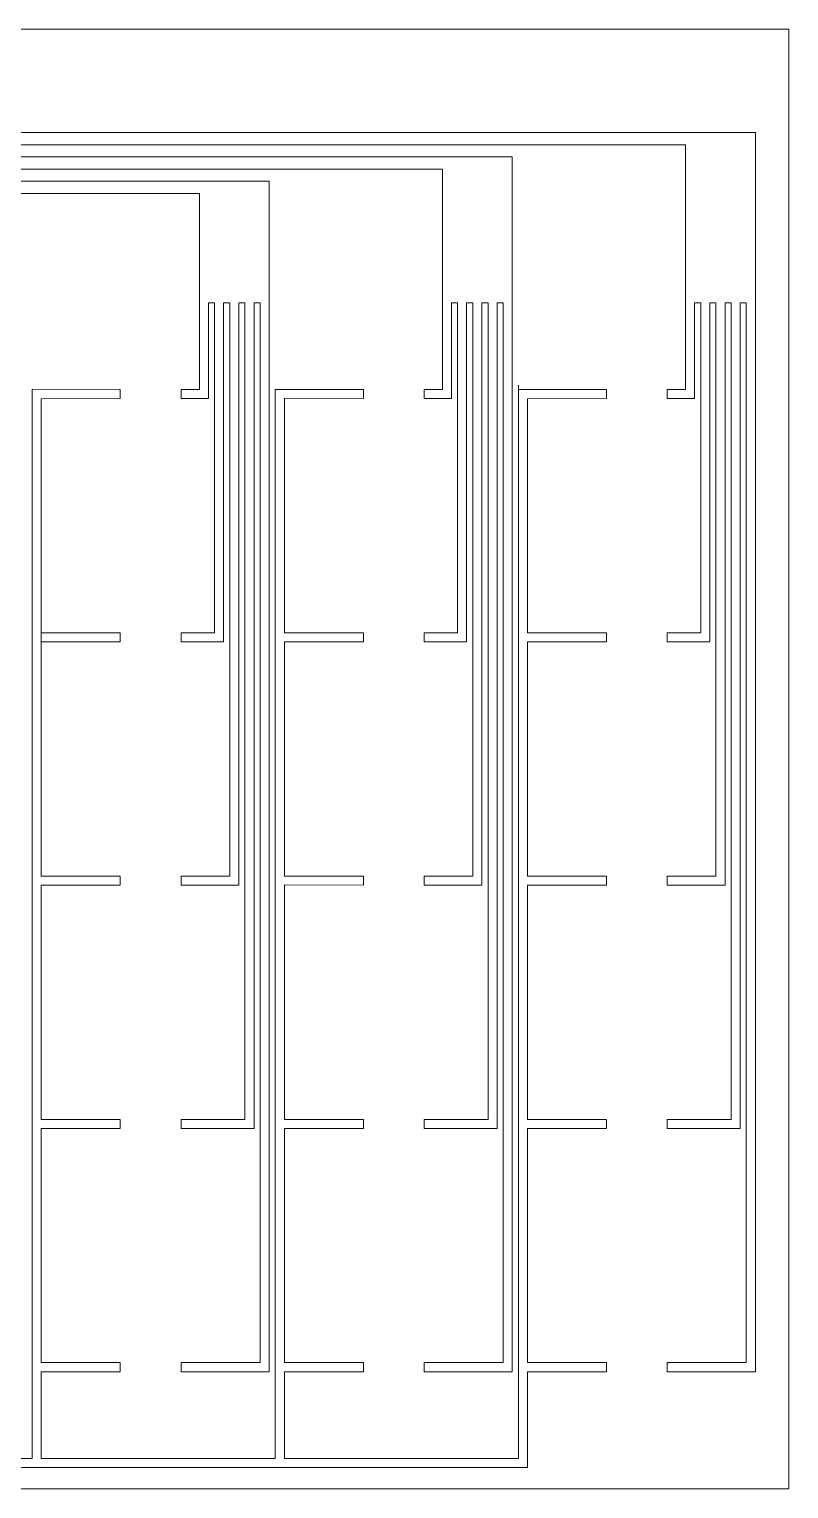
# Model space of a CAD drawing. Header units: centimetres. Extents: x -16.5 to 16.5, y -12 to 12.
# Drawn here: x 4 to 16.5, y -12 to 12 of the extents above; entities that cross this region are included whole.
import ezdxf

# ---------------------------------------------------------------- set-up
doc = ezdxf.new("R2010")
doc.units = ezdxf.units.CM
doc.header["$MEASUREMENT"] = 0

msp = doc.modelspace()

# ---------------------------------------------------------------- linework, layer by layer
at = {"color": 142, "lineweight": 9}
for points in [[(16.5, 12), (16.5, 12), (-16.5, 12), (-16.5, 12)], [(16.5, -12), (16.5, -12), (16.5, 12), (16.5, 12)], [(-16.5, -12), (-16.5, -12), (16.5, -12), (16.5, -12)]]:
    msp.add_open_spline(points, degree=3, dxfattribs=at)
at = {"color": 240, "lineweight": 9}
for points in [[(15.95, 10.3), (15.95, 10.3), (-16.5, 10.3), (-16.5, 10.3)], [(14.8, 10.1), (14.8, 10.1), (-16.5, 10.1), (-16.5, 10.1)], [(14.8, 7.5), (14.8, 7.5), (14.8, 10.1), (14.8, 10.1)], [(15.95, 7.5), (15.95, 7.5), (15.95, 10.3), (15.95, 10.3)], [(11.95, 9.9), (11.95, 9.9), (-16.5, 9.9), (-16.5, 9.9)], [(11.95, 7.5), (11.95, 7.5), (11.95, 9.9), (11.95, 9.9)], [(10.8, 9.7), (10.8, 9.7), (-16.5, 9.7), (-16.5, 9.7)], [(10.8, 7.5), (10.8, 7.5), (10.8, 9.7), (10.8, 9.7)], [(7.95, 9.5), (7.95, 9.5), (-16.5, 9.5), (-16.5, 9.5)], [(7.95, 7.5), (7.95, 7.5), (7.95, 9.5), (7.95, 9.5)], [(6.8, 9.3), (6.8, 9.3), (-16.5, 9.3), (-16.5, 9.3)], [(6.8, 7.5), (6.8, 7.5), (6.8, 9.3), (6.8, 9.3)], [(6.8, 6.075), (6.8, 6.075), (6.8, 7.5), (6.8, 7.5)], [(6.95, 5.925), (6.95, 5.925), (6.95, 7.5), (6.95, 7.5)], [(6.95, 7.5), (6.95, 7.5), (7.05, 7.5), (7.05, 7.5)], [(7.05, 2.075), (7.05, 2.075), (7.05, 7.5), (7.05, 7.5)], [(7.19777, 7.5), (7.19777, 7.5), (7.3, 7.5), (7.3, 7.5)], [(7.19777, 1.925), (7.19777, 1.925), (7.19777, 7.5), (7.19777, 7.5)], [(7.3, 1.925), (7.3, 1.925), (7.3, 7.5), (7.3, 7.5)], [(7.45, 7.5), (7.45, 7.5), (7.55, 7.5), (7.55, 7.5)], [(7.45, -2.075), (7.45, -2.075), (7.45, 7.5), (7.45, 7.5)], [(7.55, -5.925), (7.55, -5.925), (7.55, 7.5), (7.55, 7.5)], [(7.7, 7.5), (7.7, 7.5), (7.8, 7.5), (7.8, 7.5)], [(7.7, 7.5), (7.7, 7.5), (7.7, -6.075), (7.7, -6.075)], [(7.8, 7.5), (7.8, 7.5), (7.8, -9.925), (7.8, -9.925)], [(7.95, -10.075), (7.95, -10.075), (7.95, 7.5), (7.95, 7.5)], [(10.8, 6.075), (10.8, 6.075), (10.8, 7.5), (10.8, 7.5)], [(10.95, 5.925), (10.95, 5.925), (10.95, 7.5), (10.95, 7.5)], [(10.95, 7.5), (10.95, 7.5), (11.05, 7.5), (11.05, 7.5)], [(11.05, 2.075), (11.05, 2.075), (11.05, 7.5), (11.05, 7.5)], [(11.19777, 7.5), (11.19777, 7.5), (11.3, 7.5), (11.3, 7.5)], [(11.19777, 1.925), (11.19777, 1.925), (11.19777, 7.5), (11.19777, 7.5)], [(11.3, 1.925), (11.3, 1.925), (11.3, 7.5), (11.3, 7.5)], [(11.45, 7.5), (11.45, 7.5), (11.55, 7.5), (11.55, 7.5)], [(11.45, -2.075), (11.45, -2.075), (11.45, 7.5), (11.45, 7.5)], [(11.55, -5.925), (11.55, -5.925), (11.55, 7.5), (11.55, 7.5)], [(11.7, 7.5), (11.7, 7.5), (11.8, 7.5), (11.8, 7.5)], [(11.7, 7.5), (11.7, 7.5), (11.7, -6.075), (11.7, -6.075)], [(11.8, 7.5), (11.8, 7.5), (11.8, -9.925), (11.8, -9.925)], [(11.95, -10.075), (11.95, -10.075), (11.95, 7.5), (11.95, 7.5)], [(14.8, 6.075), (14.8, 6.075), (14.8, 7.5), (14.8, 7.5)], [(14.95, 5.925), (14.95, 5.925), (14.95, 7.5), (14.95, 7.5)], [(14.95, 7.5), (14.95, 7.5), (15.05, 7.5), (15.05, 7.5)], [(15.05, 2.075), (15.05, 2.075), (15.05, 7.5), (15.05, 7.5)], [(15.19777, 7.5), (15.19777, 7.5), (15.3, 7.5), (15.3, 7.5)], [(15.19777, 1.925), (15.19777, 1.925), (15.19777, 7.5), (15.19777, 7.5)], [(15.3, 1.925), (15.3, 1.925), (15.3, 7.5), (15.3, 7.5)], [(15.45, 7.5), (15.45, 7.5), (15.55, 7.5), (15.55, 7.5)], [(15.45, -2.075), (15.45, -2.075), (15.45, 7.5), (15.45, 7.5)], [(15.55, -5.925), (15.55, -5.925), (15.55, 7.5), (15.55, 7.5)], [(15.7, 7.5), (15.7, 7.5), (15.7, -6.075), (15.7, -6.075)], [(15.7, 7.5), (15.7, 7.5), (15.8, 7.5), (15.8, 7.5)], [(15.8, 7.5), (15.8, 7.5), (15.8, -9.925), (15.8, -9.925)], [(15.95, -10.075), (15.95, -10.075), (15.95, 7.5), (15.95, 7.5)], [(4.05, 6.07975), (4.05, 6.07975), (5.5, 6.075), (5.5, 6.075)], [(4.05, -9.925), (4.05, -9.925), (4.05, 6.07975), (4.05, 6.07975)], [(5.5, 6), (5.5, 6), (5.5, 6.075), (5.5, 6.075)], [(5.5, 6), (5.5, 6), (5.5, 5.925), (5.5, 5.925)], [(6.5, 6.075), (6.5, 6.075), (6.8, 6.075), (6.8, 6.075)], [(6.5, 6), (6.5, 6), (6.5, 6.075), (6.5, 6.075)], [(6.5, 6), (6.5, 6), (6.5, 5.925), (6.5, 5.925)], [(8.2, 6.075), (8.2, 6.075), (8.05, 6.075), (8.05, 6.075)], [(8.05, 6.075), (8.05, 6.075), (8.05, -9.925), (8.05, -9.925)], [(8.2, 6.075), (8.2, 6.075), (9.5, 6.075), (9.5, 6.075)], [(9.5, 6), (9.5, 6), (9.5, 6.075), (9.5, 6.075)], [(9.5, 6), (9.5, 6), (9.5, 5.925), (9.5, 5.925)], [(10.5, 6), (10.5, 6), (10.5, 6.075), (10.5, 6.075)], [(10.5, 6.075), (10.5, 6.075), (10.8, 6.075), (10.8, 6.075)], [(10.5, 6), (10.5, 6), (10.5, 5.925), (10.5, 5.925)], [(12.05, -9.925), (12.05, -9.925), (12.05, 6.14514), (12.05, 6.14514)], [(12.2, 6.075), (12.2, 6.075), (12.05, 6.075), (12.05, 6.075)], [(13.5, 6.075), (13.5, 6.075), (12.2, 6.075), (12.2, 6.075)], [(13.5, 6), (13.5, 6), (13.5, 6.075), (13.5, 6.075)], [(13.5, 6), (13.5, 6), (13.5, 5.925), (13.5, 5.925)], [(14.5, 6), (14.5, 6), (14.5, 6.075), (14.5, 6.075)], [(14.5, 6.075), (14.5, 6.075), (14.8, 6.075), (14.8, 6.075)], [(14.5, 6), (14.5, 6), (14.5, 5.925), (14.5, 5.925)], [(4.2, 5.92195), (4.2, 5.92195), (5.5, 5.925), (5.5, 5.925)], [(4.2, 5.92195), (4.2, 5.92195), (4.2, 2.075), (4.2, 2.075)], [(6.5, 5.925), (6.5, 5.925), (6.95, 5.925), (6.95, 5.925)], [(8.2, 5.93411), (8.2, 5.93411), (9.5, 5.925), (9.5, 5.925)], [(8.2, 2.075), (8.2, 2.075), (8.2, 5.93411), (8.2, 5.93411)], [(10.5, 5.925), (10.5, 5.925), (10.95, 5.925), (10.95, 5.925)], [(12.2, 5.92074), (12.2, 5.92074), (13.5, 5.925), (13.5, 5.925)], [(12.2, 5.92074), (12.2, 5.92074), (12.2, 2.075), (12.2, 2.075)], [(14.5, 5.925), (14.5, 5.925), (14.95, 5.925), (14.95, 5.925)], [(4.2, 2.075), (4.2, 2.075), (4.2, -1.925), (4.2, -1.925)], [(5.5, 2.075), (5.5, 2.075), (4.2, 2.075), (4.2, 2.075)], [(5.5, 1.925), (5.5, 1.925), (4.2, 1.925), (4.2, 1.925)], [(5.5, 2), (5.5, 2), (5.5, 2.075), (5.5, 2.075)], [(5.5, 2), (5.5, 2), (5.5, 1.925), (5.5, 1.925)], [(6.5, 2.075), (6.5, 2.075), (6.8, 2.075), (6.8, 2.075)], [(6.5, 2), (6.5, 2), (6.5, 2.075), (6.5, 2.075)], [(6.5, 2), (6.5, 2), (6.5, 1.925), (6.5, 1.925)], [(6.5, 1.925), (6.5, 1.925), (6.95, 1.925), (6.95, 1.925)], [(6.8, 2.075), (6.8, 2.075), (7.05, 2.075), (7.05, 2.075)], [(6.95, 1.925), (6.95, 1.925), (7.04777, 1.925), (7.04777, 1.925)], [(7.04777, 1.925), (7.04777, 1.925), (7.19777, 1.925), (7.19777, 1.925)], [(7.3, 1.925), (7.3, 1.925), (7.3, -1.9), (7.3, -1.9)], [(9.50026, 2.075), (9.50026, 2.075), (8.2, 2.075), (8.2, 2.075)], [(9.50026, 1.92392), (9.50026, 1.92392), (8.2, 1.92392), (8.2, 1.92392)], [(8.2, -1.925), (8.2, -1.925), (8.2, 1.92392), (8.2, 1.92392)], [(9.5, 2), (9.5, 2), (9.50026, 2.075), (9.50026, 2.075)], [(9.50026, 2.075), (9.50026, 2.075), (9.50026, 1.92392), (9.50026, 1.92392)], [(10.5, 2), (10.5, 2), (10.5, 2.075), (10.5, 2.075)], [(10.5, 2.075), (10.5, 2.075), (10.8, 2.075), (10.8, 2.075)], [(10.5, 2), (10.5, 2), (10.5, 1.925), (10.5, 1.925)], [(10.5, 1.925), (10.5, 1.925), (10.95, 1.925), (10.95, 1.925)], [(10.8, 2.075), (10.8, 2.075), (11.05, 2.075), (11.05, 2.075)], [(10.95, 1.925), (10.95, 1.925), (11.04777, 1.925), (11.04777, 1.925)], [(11.04777, 1.925), (11.04777, 1.925), (11.19777, 1.925), (11.19777, 1.925)], [(11.3, 1.925), (11.3, 1.925), (11.3, -1.9), (11.3, -1.9)], [(13.5, 2.075), (13.5, 2.075), (12.2, 2.075), (12.2, 2.075)], [(12.2, 1.925), (12.2, 1.925), (12.2, -1.925), (12.2, -1.925)], [(13.5, 1.925), (13.5, 1.925), (12.2, 1.925), (12.2, 1.925)], [(13.5, 2), (13.5, 2), (13.5, 2.075), (13.5, 2.075)], [(13.5, 2), (13.5, 2), (13.5, 1.925), (13.5, 1.925)], [(14.5, 2.075), (14.5, 2.075), (14.8, 2.075), (14.8, 2.075)], [(14.5, 2), (14.5, 2), (14.5, 2.075), (14.5, 2.075)], [(14.5, 2), (14.5, 2), (14.5, 1.925), (14.5, 1.925)], [(14.5, 1.925), (14.5, 1.925), (14.95, 1.925), (14.95, 1.925)], [(14.8, 2.075), (14.8, 2.075), (15.05, 2.075), (15.05, 2.075)], [(14.95, 1.925), (14.95, 1.925), (15.04777, 1.925), (15.04777, 1.925)], [(15.04777, 1.925), (15.04777, 1.925), (15.19777, 1.925), (15.19777, 1.925)], [(15.3, 1.925), (15.3, 1.925), (15.3, -1.9), (15.3, -1.9)], [(7.3, -1.9), (7.3, -1.9), (7.3, -1.925), (7.3, -1.925)], [(11.3, -1.9), (11.3, -1.9), (11.3, -1.925), (11.3, -1.925)], [(15.3, -1.9), (15.3, -1.9), (15.3, -1.925), (15.3, -1.925)], [(5.5, -1.925), (5.5, -1.925), (4.2, -1.925), (4.2, -1.925)], [(5.5, -2.075), (5.5, -2.075), (4.2, -2.07653), (4.2, -2.07653)], [(4.2, -2.07653), (4.2, -2.07653), (4.2, -5.925), (4.2, -5.925)], [(5.5, -2), (5.5, -2), (5.5, -1.925), (5.5, -1.925)], [(5.5, -2), (5.5, -2), (5.5, -2.075), (5.5, -2.075)], [(6.5, -2), (6.5, -2), (6.5, -1.925), (6.5, -1.925)], [(6.5, -1.925), (6.5, -1.925), (6.8, -1.925), (6.8, -1.925)], [(6.5, -2), (6.5, -2), (6.5, -2.075), (6.5, -2.075)], [(6.5, -2.075), (6.5, -2.075), (6.95, -2.075), (6.95, -2.075)], [(6.8, -1.925), (6.8, -1.925), (7.05, -1.925), (7.05, -1.925)], [(6.95, -2.075), (6.95, -2.075), (7.04777, -2.075), (7.04777, -2.075)], [(7.04777, -2.075), (7.04777, -2.075), (7.19777, -2.075), (7.19777, -2.075)], [(7.05, -1.925), (7.05, -1.925), (7.15, -1.925), (7.15, -1.925)], [(7.3, -1.925), (7.3, -1.925), (7.15, -1.925), (7.15, -1.925)], [(7.19777, -2.075), (7.19777, -2.075), (7.3, -2.075), (7.3, -2.075)], [(7.3, -2.075), (7.3, -2.075), (7.45, -2.075), (7.45, -2.075)], [(9.5, -1.925), (9.5, -1.925), (8.2, -1.925), (8.2, -1.925)], [(9.5, -2.075), (9.5, -2.075), (8.2, -2.07044), (8.2, -2.07044)], [(8.2, -2.07044), (8.2, -2.07044), (8.2, -5.925), (8.2, -5.925)], [(9.5, -2), (9.5, -2), (9.5, -1.925), (9.5, -1.925)], [(9.5, -2), (9.5, -2), (9.5, -2.075), (9.5, -2.075)], [(10.5, -1.925), (10.5, -1.925), (10.8, -1.925), (10.8, -1.925)], [(10.5, -2), (10.5, -2), (10.5, -1.925), (10.5, -1.925)], [(10.5, -2), (10.5, -2), (10.5, -2.075), (10.5, -2.075)], [(10.5, -2.075), (10.5, -2.075), (10.95, -2.075), (10.95, -2.075)], [(10.8, -1.925), (10.8, -1.925), (11.05, -1.925), (11.05, -1.925)], [(10.95, -2.075), (10.95, -2.075), (11.04777, -2.075), (11.04777, -2.075)], [(11.04777, -2.075), (11.04777, -2.075), (11.19777, -2.075), (11.19777, -2.075)], [(11.05, -1.925), (11.05, -1.925), (11.15, -1.925), (11.15, -1.925)], [(11.3, -1.925), (11.3, -1.925), (11.15, -1.925), (11.15, -1.925)], [(11.19777, -2.075), (11.19777, -2.075), (11.3, -2.075), (11.3, -2.075)], [(11.3, -2.075), (11.3, -2.075), (11.45, -2.075), (11.45, -2.075)], [(13.5, -1.925), (13.5, -1.925), (12.2, -1.925), (12.2, -1.925)], [(12.2, -2.075), (12.2, -2.075), (12.2, -5.925), (12.2, -5.925)], [(13.5, -2.075), (13.5, -2.075), (12.2, -2.075), (12.2, -2.075)], [(13.5, -2), (13.5, -2), (13.5, -1.925), (13.5, -1.925)], [(13.5, -2), (13.5, -2), (13.5, -2.075), (13.5, -2.075)], [(14.5, -1.925), (14.5, -1.925), (14.8, -1.925), (14.8, -1.925)], [(14.5, -2), (14.5, -2), (14.5, -1.925), (14.5, -1.925)], [(14.5, -2), (14.5, -2), (14.5, -2.075), (14.5, -2.075)], [(14.5, -2.075), (14.5, -2.075), (14.95, -2.075), (14.95, -2.075)], [(14.8, -1.925), (14.8, -1.925), (15.05, -1.925), (15.05, -1.925)], [(14.95, -2.075), (14.95, -2.075), (15.04777, -2.075), (15.04777, -2.075)], [(15.04777, -2.075), (15.04777, -2.075), (15.19777, -2.075), (15.19777, -2.075)], [(15.05, -1.925), (15.05, -1.925), (15.15, -1.925), (15.15, -1.925)], [(15.3, -1.925), (15.3, -1.925), (15.15, -1.925), (15.15, -1.925)], [(15.19777, -2.075), (15.19777, -2.075), (15.3, -2.075), (15.3, -2.075)], [(15.3, -2.075), (15.3, -2.075), (15.45, -2.075), (15.45, -2.075)], [(5.5, -5.925), (5.5, -5.925), (4.2, -5.925), (4.2, -5.925)], [(5.5, -6), (5.5, -6), (5.5, -5.925), (5.5, -5.925)], [(5.5, -6), (5.5, -6), (5.5, -6.075), (5.5, -6.075)], [(6.5, -5.925), (6.5, -5.925), (6.8, -5.925), (6.8, -5.925)], [(6.5, -6), (6.5, -6), (6.5, -5.925), (6.5, -5.925)], [(6.5, -6), (6.5, -6), (6.5, -6.075), (6.5, -6.075)], [(6.8, -5.925), (6.8, -5.925), (7.05, -5.925), (7.05, -5.925)], [(7.05, -5.925), (7.05, -5.925), (7.15, -5.925), (7.15, -5.925)], [(7.3, -5.925), (7.3, -5.925), (7.15, -5.925), (7.15, -5.925)], [(7.3, -5.925), (7.3, -5.925), (7.4, -5.925), (7.4, -5.925)], [(7.4, -5.925), (7.4, -5.925), (7.55, -5.925), (7.55, -5.925)], [(9.5, -5.925), (9.5, -5.925), (8.2, -5.925), (8.2, -5.925)], [(9.5, -6), (9.5, -6), (9.5, -5.925), (9.5, -5.925)], [(9.5, -6), (9.5, -6), (9.5, -6.075), (9.5, -6.075)], [(10.5, -6), (10.5, -6), (10.5, -5.925), (10.5, -5.925)], [(10.5, -5.925), (10.5, -5.925), (10.8, -5.925), (10.8, -5.925)], [(10.5, -6), (10.5, -6), (10.5, -6.075), (10.5, -6.075)], [(10.8, -5.925), (10.8, -5.925), (11.05, -5.925), (11.05, -5.925)], [(11.05, -5.925), (11.05, -5.925), (11.15, -5.925), (11.15, -5.925)], [(11.3, -5.925), (11.3, -5.925), (11.15, -5.925), (11.15, -5.925)], [(11.3, -5.925), (11.3, -5.925), (11.4, -5.925), (11.4, -5.925)], [(11.4, -5.925), (11.4, -5.925), (11.55, -5.925), (11.55, -5.925)], [(13.5, -5.925), (13.5, -5.925), (12.2, -5.925), (12.2, -5.925)], [(13.5, -6), (13.5, -6), (13.5, -5.925), (13.5, -5.925)], [(13.5, -6), (13.5, -6), (13.5, -6.075), (13.5, -6.075)], [(14.5, -6), (14.5, -6), (14.5, -5.925), (14.5, -5.925)], [(14.5, -5.925), (14.5, -5.925), (14.8, -5.925), (14.8, -5.925)], [(14.5, -6), (14.5, -6), (14.5, -6.075), (14.5, -6.075)], [(14.8, -5.925), (14.8, -5.925), (15.05, -5.925), (15.05, -5.925)], [(15.05, -5.925), (15.05, -5.925), (15.15, -5.925), (15.15, -5.925)], [(15.3, -5.925), (15.3, -5.925), (15.15, -5.925), (15.15, -5.925)], [(15.3, -5.925), (15.3, -5.925), (15.4, -5.925), (15.4, -5.925)], [(15.4, -5.925), (15.4, -5.925), (15.55, -5.925), (15.55, -5.925)], [(4.2, -6.075), (4.2, -6.075), (4.2, -9.925), (4.2, -9.925)], [(5.5, -6.075), (5.5, -6.075), (4.2, -6.075), (4.2, -6.075)], [(6.5, -6.075), (6.5, -6.075), (6.95, -6.075), (6.95, -6.075)], [(6.95, -6.075), (6.95, -6.075), (7.04777, -6.075), (7.04777, -6.075)], [(7.04777, -6.075), (7.04777, -6.075), (7.19777, -6.075), (7.19777, -6.075)], [(7.19777, -6.075), (7.19777, -6.075), (7.3, -6.075), (7.3, -6.075)], [(7.3, -6.075), (7.3, -6.075), (7.45, -6.075), (7.45, -6.075)], [(7.45, -6.075), (7.45, -6.075), (7.55, -6.075), (7.55, -6.075)], [(7.55, -6.075), (7.55, -6.075), (7.7, -6.075), (7.7, -6.075)], [(9.5, -6.075), (9.5, -6.075), (8.2, -6.075), (8.2, -6.075)], [(8.2, -6.075), (8.2, -6.075), (8.2, -9.925), (8.2, -9.925)], [(10.5, -6.075), (10.5, -6.075), (10.95, -6.075), (10.95, -6.075)], [(10.95, -6.075), (10.95, -6.075), (11.04777, -6.075), (11.04777, -6.075)], [(11.04777, -6.075), (11.04777, -6.075), (11.19777, -6.075), (11.19777, -6.075)], [(11.19777, -6.075), (11.19777, -6.075), (11.3, -6.075), (11.3, -6.075)], [(11.3, -6.075), (11.3, -6.075), (11.45, -6.075), (11.45, -6.075)], [(11.45, -6.075), (11.45, -6.075), (11.55, -6.075), (11.55, -6.075)], [(11.55, -6.075), (11.55, -6.075), (11.7, -6.075), (11.7, -6.075)], [(13.5, -6.075), (13.5, -6.075), (12.2, -6.075), (12.2, -6.075)], [(12.2, -6.075), (12.2, -6.075), (12.2, -8.1), (12.2, -8.1)], [(14.5, -6.075), (14.5, -6.075), (14.95, -6.075), (14.95, -6.075)], [(14.95, -6.075), (14.95, -6.075), (15.04777, -6.075), (15.04777, -6.075)], [(15.04777, -6.075), (15.04777, -6.075), (15.19777, -6.075), (15.19777, -6.075)], [(15.19777, -6.075), (15.19777, -6.075), (15.3, -6.075), (15.3, -6.075)], [(15.3, -6.075), (15.3, -6.075), (15.45, -6.075), (15.45, -6.075)], [(15.45, -6.075), (15.45, -6.075), (15.55, -6.075), (15.55, -6.075)], [(15.55, -6.075), (15.55, -6.075), (15.7, -6.075), (15.7, -6.075)], [(12.2, -8.1), (12.2, -8.1), (12.2, -9.925), (12.2, -9.925)], [(4.05, -9.925), (4.05, -9.925), (4.05, -11.5), (4.05, -11.5)], [(4.2, -9.925), (4.2, -9.925), (5.5, -9.925), (5.5, -9.925)], [(4.2, -10.075), (4.2, -10.075), (4.2, -11.5), (4.2, -11.5)], [(5.5, -10.075), (5.5, -10.075), (4.2, -10.075), (4.2, -10.075)], [(5.5, -10), (5.5, -10), (5.5, -9.925), (5.5, -9.925)], [(5.5, -10), (5.5, -10), (5.5, -10.075), (5.5, -10.075)], [(6.5, -10), (6.5, -10), (6.5, -9.925), (6.5, -9.925)], [(6.5, -9.925), (6.5, -9.925), (6.8, -9.925), (6.8, -9.925)], [(6.5, -10), (6.5, -10), (6.5, -10.075), (6.5, -10.075)], [(6.5, -10.075), (6.5, -10.075), (6.95, -10.075), (6.95, -10.075)], [(6.8, -9.925), (6.8, -9.925), (7.05, -9.925), (7.05, -9.925)], [(6.95, -10.075), (6.95, -10.075), (7.04777, -10.075), (7.04777, -10.075)], [(7.04777, -10.075), (7.04777, -10.075), (7.19777, -10.075), (7.19777, -10.075)], [(7.05, -9.925), (7.05, -9.925), (7.15, -9.925), (7.15, -9.925)], [(7.3, -9.925), (7.3, -9.925), (7.15, -9.925), (7.15, -9.925)], [(7.19777, -10.075), (7.19777, -10.075), (7.3, -10.075), (7.3, -10.075)], [(7.3, -9.925), (7.3, -9.925), (7.4, -9.925), (7.4, -9.925)], [(7.3, -10.075), (7.3, -10.075), (7.45, -10.075), (7.45, -10.075)], [(7.4, -9.925), (7.4, -9.925), (7.55, -9.925), (7.55, -9.925)], [(7.45, -10.075), (7.45, -10.075), (7.55, -10.075), (7.55, -10.075)], [(7.55, -9.925), (7.55, -9.925), (7.8, -9.925), (7.8, -9.925)], [(7.55, -10.075), (7.55, -10.075), (7.7, -10.075), (7.7, -10.075)], [(7.7, -10.075), (7.7, -10.075), (7.95, -10.075), (7.95, -10.075)], [(8.05, -9.925), (8.05, -9.925), (8.05, -11.5), (8.05, -11.5)], [(9.5, -9.925), (9.5, -9.925), (8.2, -9.925), (8.2, -9.925)], [(8.2, -10.075), (8.2, -10.075), (8.2, -11.5), (8.2, -11.5)], [(9.5, -10.075), (9.5, -10.075), (8.2, -10.075), (8.2, -10.075)], [(9.5, -10), (9.5, -10), (9.5, -9.925), (9.5, -9.925)], [(9.5, -10.075), (9.5, -10.075), (9.5, -10), (9.5, -10)], [(10.5, -9.925), (10.5, -9.925), (10.8, -9.925), (10.8, -9.925)], [(10.5, -10), (10.5, -10), (10.5, -9.925), (10.5, -9.925)], [(10.5, -10), (10.5, -10), (10.5, -10.075), (10.5, -10.075)], [(10.5, -10.075), (10.5, -10.075), (10.95, -10.075), (10.95, -10.075)], [(10.8, -9.925), (10.8, -9.925), (11.05, -9.925), (11.05, -9.925)], [(10.95, -10.075), (10.95, -10.075), (11.04777, -10.075), (11.04777, -10.075)], [(11.04777, -10.075), (11.04777, -10.075), (11.19777, -10.075), (11.19777, -10.075)], [(11.05, -9.925), (11.05, -9.925), (11.15, -9.925), (11.15, -9.925)], [(11.3, -9.925), (11.3, -9.925), (11.15, -9.925), (11.15, -9.925)], [(11.19777, -10.075), (11.19777, -10.075), (11.3, -10.075), (11.3, -10.075)], [(11.3, -9.925), (11.3, -9.925), (11.4, -9.925), (11.4, -9.925)], [(11.3, -10.075), (11.3, -10.075), (11.45, -10.075), (11.45, -10.075)], [(11.4, -9.925), (11.4, -9.925), (11.55, -9.925), (11.55, -9.925)], [(11.45, -10.075), (11.45, -10.075), (11.55, -10.075), (11.55, -10.075)], [(11.55, -9.925), (11.55, -9.925), (11.8, -9.925), (11.8, -9.925)], [(11.55, -10.075), (11.55, -10.075), (11.7, -10.075), (11.7, -10.075)], [(11.7, -10.075), (11.7, -10.075), (11.95, -10.075), (11.95, -10.075)], [(12.05, -9.925), (12.05, -9.925), (12.05, -11.5), (12.05, -11.5)], [(12.2, -9.925), (12.2, -9.925), (13.5, -9.925), (13.5, -9.925)], [(13.5, -10.075), (13.5, -10.075), (12.2, -10.075), (12.2, -10.075)], [(12.2, -10.075), (12.2, -10.075), (12.2, -11.5), (12.2, -11.5)], [(13.5, -10), (13.5, -10), (13.5, -9.925), (13.5, -9.925)], [(13.5, -10), (13.5, -10), (13.5, -10.075), (13.5, -10.075)], [(14.5, -10), (14.5, -10), (14.5, -9.925), (14.5, -9.925)], [(14.5, -9.925), (14.5, -9.925), (14.8, -9.925), (14.8, -9.925)], [(14.5, -10), (14.5, -10), (14.5, -10.075), (14.5, -10.075)], [(14.5, -10.075), (14.5, -10.075), (14.95, -10.075), (14.95, -10.075)], [(14.8, -9.925), (14.8, -9.925), (15.05, -9.925), (15.05, -9.925)], [(14.95, -10.075), (14.95, -10.075), (15.04777, -10.075), (15.04777, -10.075)], [(15.04777, -10.075), (15.04777, -10.075), (15.19777, -10.075), (15.19777, -10.075)], [(15.05, -9.925), (15.05, -9.925), (15.15, -9.925), (15.15, -9.925)], [(15.3, -9.925), (15.3, -9.925), (15.15, -9.925), (15.15, -9.925)], [(15.19777, -10.075), (15.19777, -10.075), (15.3, -10.075), (15.3, -10.075)], [(15.3, -9.925), (15.3, -9.925), (15.4, -9.925), (15.4, -9.925)], [(15.3, -10.075), (15.3, -10.075), (15.45, -10.075), (15.45, -10.075)], [(15.4, -9.925), (15.4, -9.925), (15.55, -9.925), (15.55, -9.925)], [(15.45, -10.075), (15.45, -10.075), (15.55, -10.075), (15.55, -10.075)], [(15.55, -9.925), (15.55, -9.925), (15.8, -9.925), (15.8, -9.925)], [(15.55, -10.075), (15.55, -10.075), (15.7, -10.075), (15.7, -10.075)], [(15.7, -10.075), (15.7, -10.075), (15.95, -10.075), (15.95, -10.075)], [(0.2, -11.5), (0.2, -11.5), (4.05, -11.5), (4.05, -11.5)], [(4.2, -11.5), (4.2, -11.5), (8.05, -11.5), (8.05, -11.5)], [(8.2, -11.5), (8.2, -11.5), (12.05, -11.5), (12.05, -11.5)], [(12.2, -11.5), (12.2, -11.5), (12.2, -11.65), (12.2, -11.65)], [(12.2, -11.65), (12.2, -11.65), (-0.5, -11.65), (-0.5, -11.65)]]:
    msp.add_open_spline(points, degree=3, dxfattribs=at)

doc.saveas('drawing.dxf')
